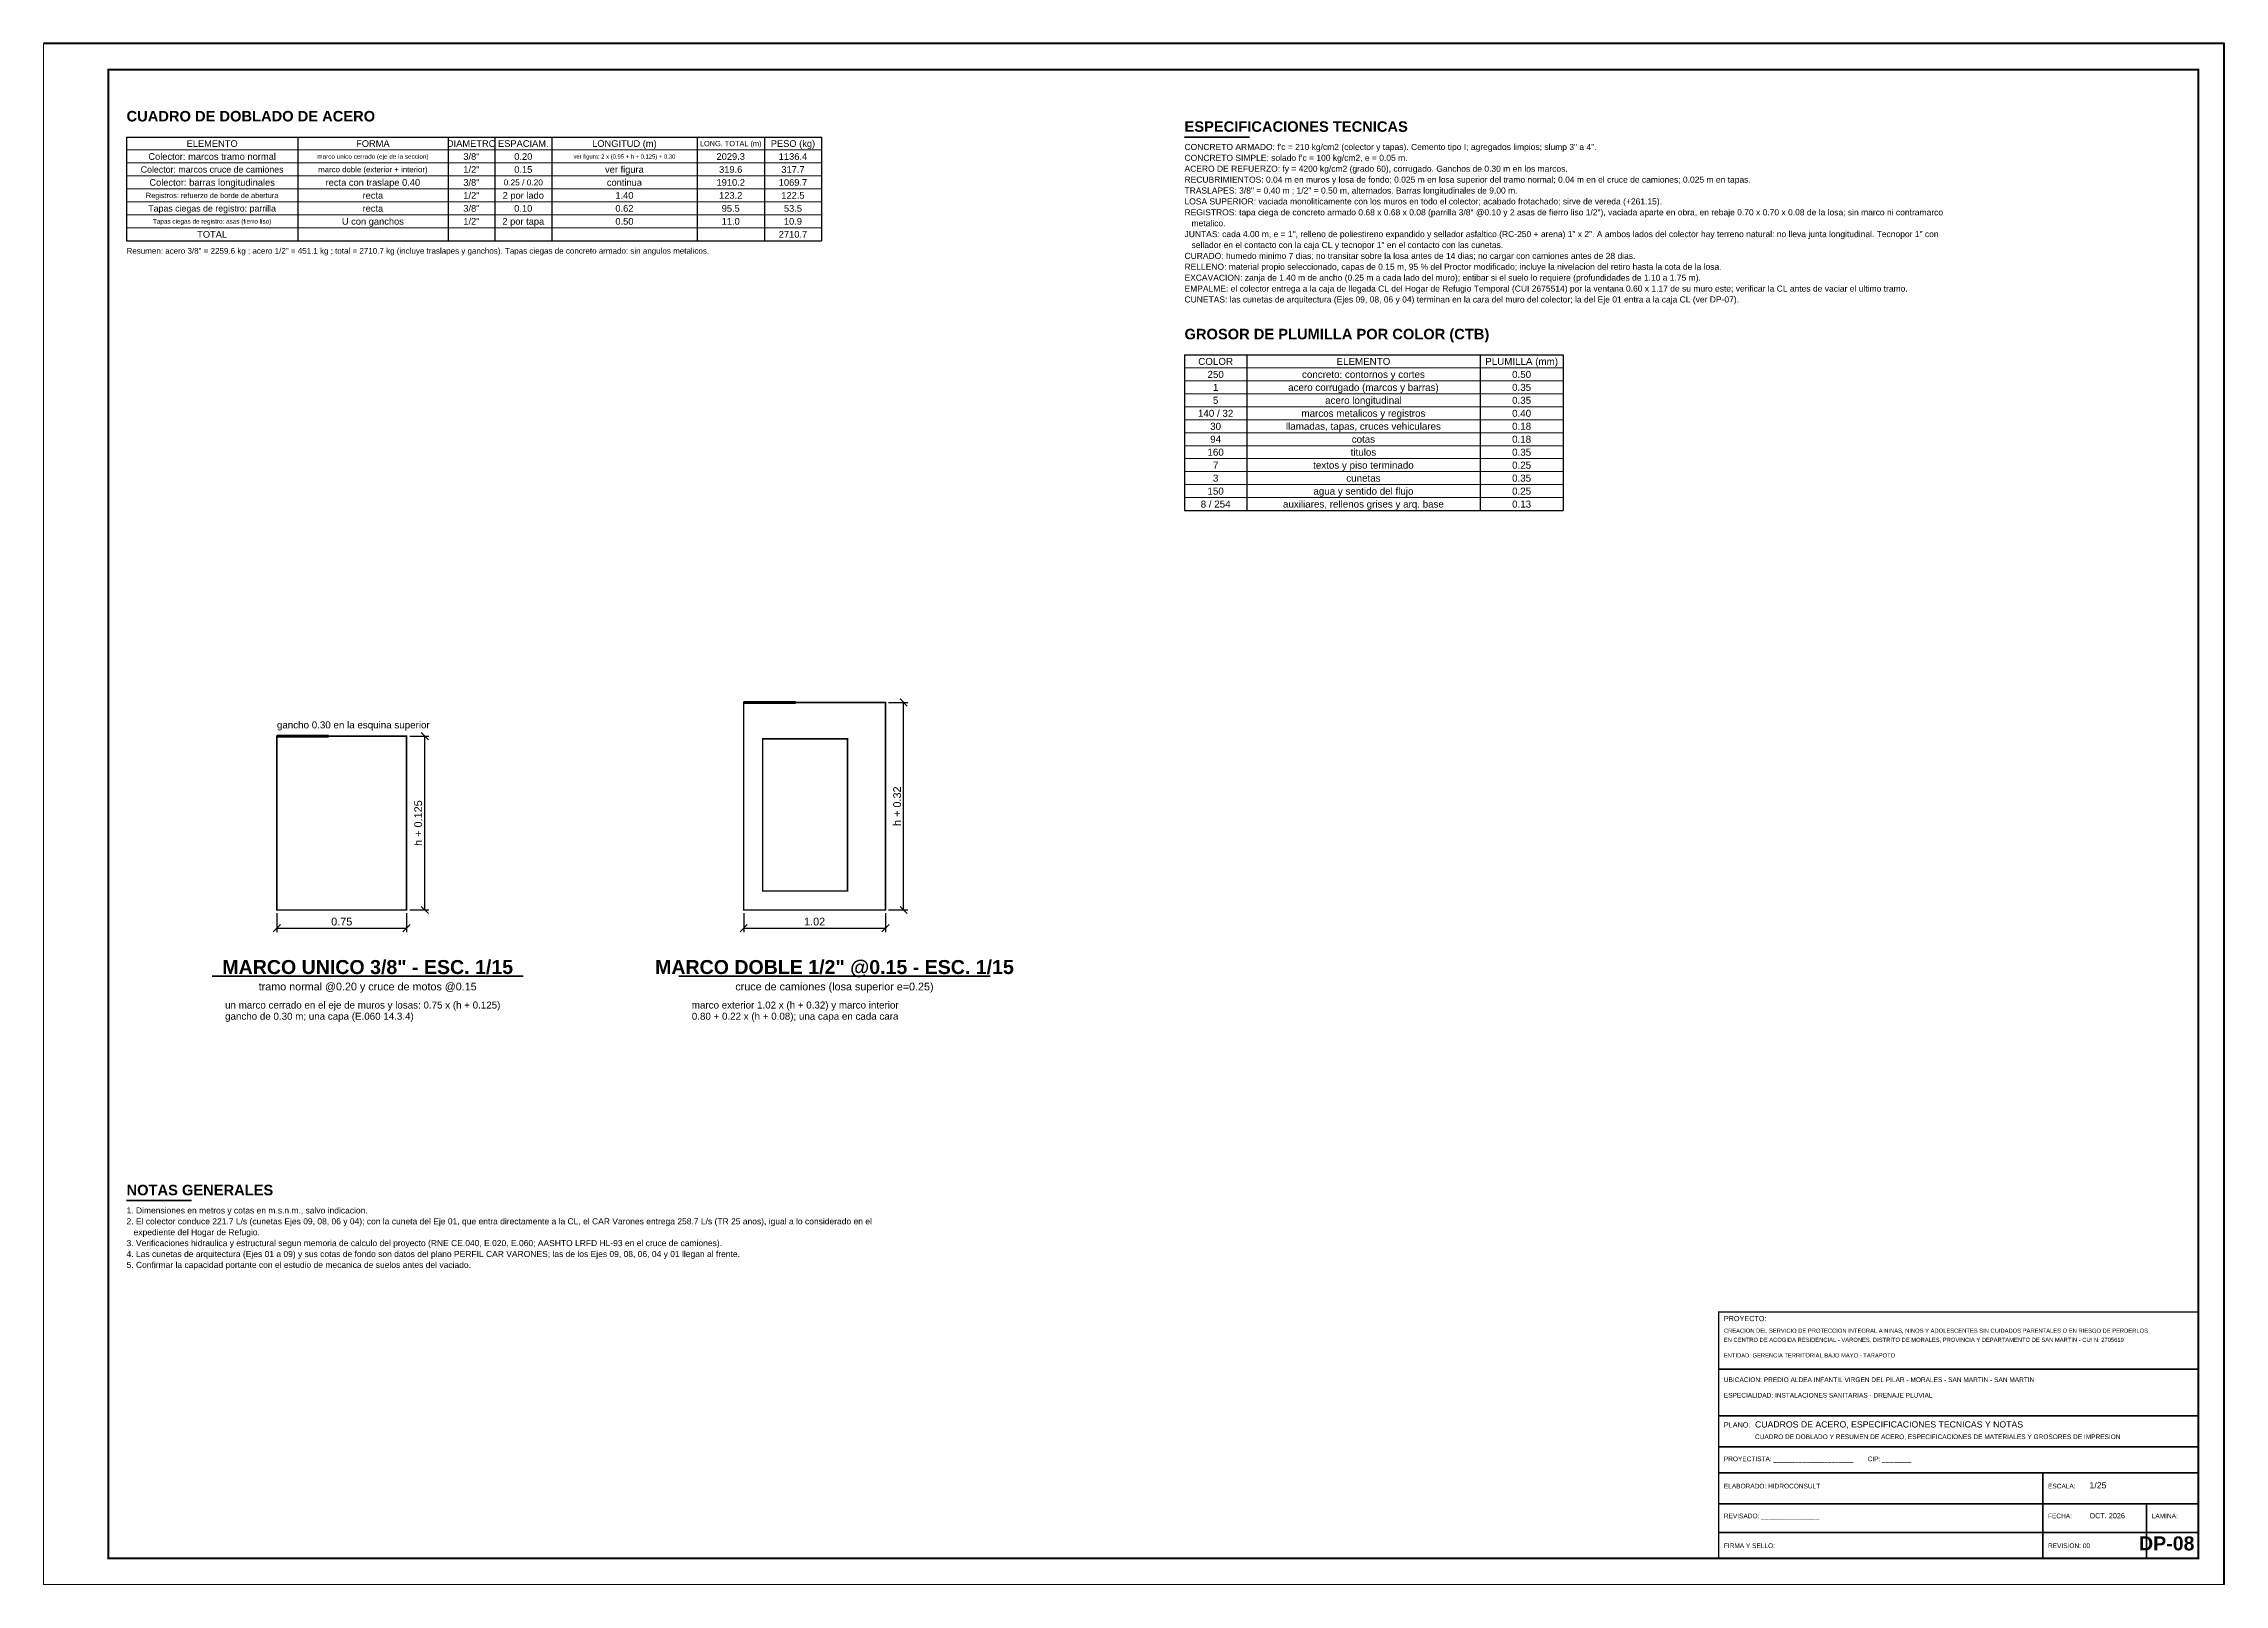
# Paper-space layout 'DP-08' of a CAD drawing. Header units: metres, sheet in millimetres. Extents: x 0 to 841, y 0 to 594.
# The model-space entities are those that its viewports show. They can reach past a viewport. Long polylines and large blocks are cut down to what shows.
import ezdxf
from ezdxf.enums import TextEntityAlignment as Align

# ---------------------------------------------------------------- set-up
doc = ezdxf.new("R2010")
doc.units = ezdxf.units.M
doc.header["$LTSCALE"] = 0.25
for name, color, linetype, lineweight in [('ACERO', 1, 'CONTINUOUS', 35), ('COTAS', 94, 'CONTINUOUS', 18), ('GRILLA', 9, 'CONTINUOUS', 13), ('MARCO', 7, 'CONTINUOUS', 50), ('ROTULO', 7, 'CONTINUOUS', 35), ('TITULOS', 160, 'CONTINUOUS', 35)]:
    doc.layers.add(name, color=color, linetype=linetype, lineweight=lineweight)
for name, color, linetype in [('ROTULO-TEXTO', 7, 'CONTINUOUS'), ('TEXTOS', 7, 'CONTINUOUS'), ('TEXTOS-NOTAS', 7, 'CONTINUOUS')]:
    doc.layers.add(name, color=color, linetype=linetype)
doc.styles.get("Standard").update_dxf_attribs({"font": 'arial.ttf'})
doc.styles.add('TITULOS', font='arialbd.ttf')
doc.dimstyles.new('COT-25', dxfattribs={"dimscale": 0.025, "dimtxt": 3, "dimasz": 2.2, "dimexe": 1.6, "dimexo": 1.2, "dimgap": 1, "dimtad": 1, "dimzin": 0, "dimdsep": 46, "dimtxsty": 'Standard', "dimtsz": 1.4, "dimcen": 2.5, "dimclrd": 256, "dimclre": 256, "dimclrt": 7, "dimazin": 3, "dimtfac": 1, "dimtmove": 0, "dimatfit": 3})

msp = doc.modelspace()

# ---------------------------------------------------------------- linework, layer by layer
at = {"layer": 'ACERO', "const_width": 0.03}
for points in [[(349148.75, 9281460.29), (349149.25, 9281460.29)], [(349144.25, 9281459.965), (349144.75, 9281459.965)]]:
    msp.add_lwpolyline(points, dxfattribs=at)
at = {"layer": 'ACERO', "const_width": 0.015}
for points in [[(349148.75, 9281458.29), (349150.117, 9281458.29), (349150.117, 9281460.29), (349148.75, 9281460.29)], [(349144.25, 9281458.29), (349145.5, 9281458.29), (349145.5, 9281459.965), (349144.25, 9281459.965)], [(349148.933, 9281458.473), (349149.75, 9281458.473), (349149.75, 9281459.94), (349148.933, 9281459.94)]]:
    msp.add_lwpolyline(points, close=True, dxfattribs=at)
at = {"layer": 'GRILLA'}
for p, q in [((349142.8, 9281465.615), (349149.5, 9281465.615)), ((349142.8, 9281465.49), (349149.5, 9281465.49)), ((349142.8, 9281465.365), (349149.5, 9281465.365)), ((349142.8, 9281465.24), (349149.5, 9281465.24)), ((349142.8, 9281465.115), (349149.5, 9281465.115)), ((349142.8, 9281464.99), (349149.5, 9281464.99)), ((349142.8, 9281464.865), (349149.5, 9281464.865)), ((349153, 9281463.515), (349156.65, 9281463.515)), ((349153, 9281463.39), (349156.65, 9281463.39)), ((349153, 9281463.265), (349156.65, 9281463.265)), ((349153, 9281463.14), (349156.65, 9281463.14)), ((349153, 9281463.015), (349156.65, 9281463.015)), ((349153, 9281462.89), (349156.65, 9281462.89)), ((349153, 9281462.765), (349156.65, 9281462.765)), ((349153, 9281462.64), (349156.65, 9281462.64)), ((349153, 9281462.515), (349156.65, 9281462.515)), ((349153, 9281462.39), (349156.65, 9281462.39)), ((349153, 9281462.265), (349156.65, 9281462.265))]:
    msp.add_line(p, q, dxfattribs=at)
at = {"layer": 'MARCO'}
msp.add_lwpolyline([(349142, 9281451.79), (349163.025, 9281451.79), (349163.025, 9281466.64), (349142, 9281466.64)], close=True, dxfattribs=at)
at = {"layer": 'MARCO', "const_width": 0.02}
msp.add_lwpolyline([(349142.625, 9281452.04), (349162.775, 9281452.04), (349162.775, 9281466.39), (349142.625, 9281466.39)], close=True, dxfattribs=at)
at = {"layer": 'ROTULO'}
for p, q in [((349158.15, 9281453.865), (349162.775, 9281453.865)), ((349158.15, 9281453.415), (349162.775, 9281453.415)), ((349158.15, 9281453.115), (349162.775, 9281453.115)), ((349158.15, 9281452.865), (349162.775, 9281452.865)), ((349161.275, 9281452.865), (349161.275, 9281452.04)), ((349158.15, 9281452.565), (349162.775, 9281452.565)), ((349162.275, 9281452.565), (349162.275, 9281452.04)), ((349158.15, 9281452.29), (349162.775, 9281452.29))]:
    msp.add_line(p, q, dxfattribs=at)
at = {"layer": 'ROTULO', "const_width": 0.0125}
msp.add_lwpolyline([(349158.15, 9281452.04), (349162.775, 9281452.04), (349162.775, 9281454.415), (349158.15, 9281454.415)], close=True, dxfattribs=at)
at = {"layer": 'TEXTOS'}
for p, q in [((349142.8, 9281465.74), (349149.5, 9281465.74)), ((349142.8, 9281465.74), (349142.8, 9281464.74)), ((349144.45, 9281465.74), (349144.45, 9281464.74)), ((349145.9, 9281465.74), (349145.9, 9281464.74)), ((349146.35, 9281465.74), (349146.35, 9281464.74)), ((349146.9, 9281465.74), (349146.9, 9281464.74)), ((349148.3, 9281465.74), (349148.3, 9281464.74)), ((349148.95, 9281465.74), (349148.95, 9281464.74)), ((349149.5, 9281465.74), (349149.5, 9281464.74)), ((349142.8, 9281464.74), (349149.5, 9281464.74)), ((349153, 9281463.64), (349156.65, 9281463.64)), ((349153, 9281463.64), (349153, 9281462.14)), ((349153.6, 9281463.64), (349153.6, 9281462.14)), ((349155.85, 9281463.64), (349155.85, 9281462.14)), ((349156.65, 9281463.64), (349156.65, 9281462.14)), ((349153, 9281462.14), (349156.65, 9281462.14))]:
    msp.add_line(p, q, dxfattribs=at)
at = {"layer": 'TITULOS'}
for p, q in [((349153, 9281465.74), (349153.625, 9281465.74)), ((349143.625, 9281457.652), (349146.625, 9281457.652)), ((349148.125, 9281457.652), (349151.125, 9281457.652)), ((349142.8, 9281455.49), (349143.425, 9281455.49))]:
    msp.add_line(p, q, dxfattribs=at)

# ---------------------------------------------------------------- texts
at = {"layer": 'ROTULO-TEXTO'}
for s, height, p in [('PROYECTO:', 0.05, (349158.2, 9281454.327)), ('CREACION DEL SERVICIO DE PROTECCION INTEGRAL A NINAS, NINOS Y ADOLESCENTES SIN CUIDADOS PARENTALES O EN RIESGO DE PERDERLOS', 0.04, (349158.2, 9281454.215)), ('EN CENTRO DE ACOGIDA RESIDENCIAL - VARONES, DISTRITO DE MORALES, PROVINCIA Y DEPARTAMENTO DE SAN MARTIN - CUI N. 2705619', 0.04, (349158.2, 9281454.127)), ('ENTIDAD: GERENCIA TERRITORIAL BAJO MAYO - TARAPOTO', 0.04, (349158.2, 9281453.977)), ('UBICACION: PREDIO ALDEA INFANTIL VIRGEN DEL PILAR - MORALES - SAN MARTIN - SAN MARTIN', 0.045, (349158.2, 9281453.74)), ('ESPECIALIDAD: INSTALACIONES SANITARIAS - DRENAJE PLUVIAL', 0.045, (349158.2, 9281453.59)), ('PLANO:', 0.05, (349158.2, 9281453.302)), ('CUADROS DE ACERO, ESPECIFICACIONES TECNICAS Y NOTAS', 0.06, (349158.5, 9281453.302)), ('CUADRO DE DOBLADO Y RESUMEN DE ACERO, ESPECIFICACIONES DE MATERIALES Y GROSORES DE IMPRESION', 0.045, (349158.5, 9281453.19)), ('PROYECTISTA: ______________________        CIP: ________', 0.045, (349158.2, 9281452.977)), ('ELABORADO: HIDROCONSULT', 0.045, (349158.2, 9281452.715)), ('ESCALA:', 0.045, (349161.325, 9281452.715)), ('1/25', 0.06, (349161.725, 9281452.715)), ('REVISADO: ________________', 0.045, (349158.2, 9281452.427)), ('FECHA:', 0.045, (349161.325, 9281452.427)), ('OCT. 2026', 0.05, (349161.725, 9281452.427)), ('LAMINA:', 0.045, (349162.325, 9281452.427)), ('FIRMA Y SELLO:', 0.045, (349158.2, 9281452.14)), ('REVISION: 00', 0.045, (349161.325, 9281452.14))]:
    msp.add_text(s, height=height, dxfattribs=at).set_placement(p)
at = {"layer": 'TEXTOS'}
for s, height, p in [('ELEMENTO', 0.0641, (349143.625, 9281465.677)), ('FORMA', 0.0641, (349145.175, 9281465.677)), ('DIAMETRO', 0.0641, (349146.125, 9281465.677)), ('ESPACIAM.', 0.0641, (349146.625, 9281465.677)), ('LONGITUD (m)', 0.06413, (349147.6, 9281465.677)), ('LONG. TOTAL (m)', 0.05062, (349148.625, 9281465.677)), ('PESO (kg)', 0.0641, (349149.225, 9281465.677)), ('Colector: marcos cruce de camiones', 0.06075, (349143.625, 9281465.427)), ('Colector: marcos tramo normal', 0.06413, (349143.625, 9281465.552)), ('marco unico cerrado (eje de la seccion)', 0.04387, (349145.175, 9281465.552)), ('marco doble (exterior + interior)', 0.054, (349145.175, 9281465.427)), ('3/8"', 0.0641, (349146.125, 9281465.552)), ('1/2"', 0.0641, (349146.125, 9281465.427)), ('0.20', 0.0641, (349146.625, 9281465.552)), ('0.15', 0.0641, (349146.625, 9281465.427)), ('ver figura: 2 x (0.95 + h + 0.125) + 0.30', 0.0405, (349147.6, 9281465.552)), ('ver figura', 0.0641, (349147.6, 9281465.427)), ('2029.3', 0.0641, (349148.625, 9281465.552)), ('319.6', 0.0641, (349148.625, 9281465.427)), ('1136.4', 0.0641, (349149.225, 9281465.552)), ('317.7', 0.0641, (349149.225, 9281465.427)), ('Colector: barras longitudinales', 0.06413, (349143.625, 9281465.302)), ('recta con traslape 0.40', 0.06413, (349145.175, 9281465.302)), ('3/8"', 0.0641, (349146.125, 9281465.302)), ('0.25 / 0.20', 0.05738, (349146.625, 9281465.302)), ('continua', 0.0641, (349147.6, 9281465.302)), ('1910.2', 0.0641, (349148.625, 9281465.302)), ('1069.7', 0.0641, (349149.225, 9281465.302)), ('Registros: refuerzo de borde de abertura', 0.05062, (349143.625, 9281465.177)), ('Tapas ciegas de registro: parrilla', 0.06075, (349143.625, 9281465.052)), ('recta', 0.0641, (349145.175, 9281465.177)), ('recta', 0.0641, (349145.175, 9281465.052)), ('3/8"', 0.0641, (349146.125, 9281465.052)), ('1/2"', 0.0641, (349146.125, 9281465.177)), ('2 por lado', 0.0641, (349146.625, 9281465.177)), ('0.10', 0.0641, (349146.625, 9281465.052)), ('0.62', 0.0641, (349147.6, 9281465.052)), ('1.40', 0.0641, (349147.6, 9281465.177)), ('123.2', 0.0641, (349148.625, 9281465.177)), ('95.5', 0.0641, (349148.625, 9281465.052)), ('122.5', 0.0641, (349149.225, 9281465.177)), ('53.5', 0.0641, (349149.225, 9281465.052)), ('Tapas ciegas de registro: asas (fierro liso)', 0.04387, (349143.625, 9281464.927)), ('TOTAL', 0.0641, (349143.625, 9281464.802)), ('U con ganchos', 0.06413, (349145.175, 9281464.927)), ('1/2"', 0.0641, (349146.125, 9281464.927)), ('2 por tapa', 0.0641, (349146.625, 9281464.927)), ('0.50', 0.0641, (349147.6, 9281464.927)), ('11.0', 0.0641, (349148.625, 9281464.927)), ('2710.7', 0.0641, (349149.225, 9281464.802)), ('10.9', 0.0641, (349149.225, 9281464.927)), ('COLOR', 0.0675, (349153.3, 9281463.577)), ('ELEMENTO', 0.0675, (349154.725, 9281463.577)), ('PLUMILLA (mm)', 0.0675, (349156.25, 9281463.577)), ('250', 0.0675, (349153.3, 9281463.452)), ('1', 0.0675, (349153.3, 9281463.327)), ('acero corrugado (marcos y barras)', 0.0675, (349154.725, 9281463.327)), ('concreto: contornos y cortes', 0.0675, (349154.725, 9281463.452)), ('0.50', 0.0675, (349156.25, 9281463.452)), ('0.35', 0.0675, (349156.25, 9281463.327)), ('5', 0.0675, (349153.3, 9281463.202)), ('acero longitudinal', 0.0675, (349154.725, 9281463.202)), ('0.35', 0.0675, (349156.25, 9281463.202)), ('140 / 32', 0.0675, (349153.3, 9281463.077)), ('30', 0.0675, (349153.3, 9281462.952)), ('llamadas, tapas, cruces vehiculares', 0.0675, (349154.725, 9281462.952)), ('marcos metalicos y registros', 0.0675, (349154.725, 9281463.077)), ('0.40', 0.0675, (349156.25, 9281463.077)), ('0.18', 0.0675, (349156.25, 9281462.952)), ('160', 0.0675, (349153.3, 9281462.702)), ('94', 0.0675, (349153.3, 9281462.827)), ('titulos', 0.0675, (349154.725, 9281462.702)), ('cotas', 0.0675, (349154.725, 9281462.827)), ('0.18', 0.0675, (349156.25, 9281462.827)), ('0.35', 0.0675, (349156.25, 9281462.702)), ('7', 0.0675, (349153.3, 9281462.577)), ('textos y piso terminado', 0.0675, (349154.725, 9281462.577)), ('0.25', 0.0675, (349156.25, 9281462.577)), ('150', 0.0675, (349153.3, 9281462.327)), ('3', 0.0675, (349153.3, 9281462.452)), ('agua y sentido del flujo', 0.0675, (349154.725, 9281462.327)), ('cunetas', 0.0675, (349154.725, 9281462.452)), ('0.35', 0.0675, (349156.25, 9281462.452)), ('0.25', 0.0675, (349156.25, 9281462.327)), ('8 / 254', 0.0675, (349153.3, 9281462.202)), ('auxiliares, rellenos grises y arq. base', 0.0675, (349154.725, 9281462.202)), ('0.13', 0.0675, (349156.25, 9281462.202)), ('tramo normal @0.20 y cruce de motos @0.15', 0.07425, (349145.125, 9281457.552)), ('cruce de camiones (losa superior e=0.25)', 0.07425, (349149.625, 9281457.552))]:
    msp.add_text(s, height=height, dxfattribs=at).set_placement(p, align=Align.MIDDLE_CENTER)
for s, p in [('gancho 0.30 en la esquina superior', (349144.25, 9281460.04)), ('gancho de 0.30 m; una capa (E.060 14.3.4)', (349143.75, 9281457.232)), ('un marco cerrado en el eje de muros y losas: 0.75 x (h + 0.125)', (349143.75, 9281457.34)), ('0.80 + 0.22 x (h + 0.08); una capa en cada cara', (349148.25, 9281457.232)), ('marco exterior 1.02 x (h + 0.32) y marco interior', (349148.25, 9281457.34))]:
    msp.add_text(s, height=0.0675, dxfattribs=at).set_placement(p)
at = {"layer": 'TEXTOS-NOTAS'}
for s, height, p in [('CONCRETO ARMADO: f\'c = 210 kg/cm2 (colector y tapas). Cemento tipo I; agregados limpios; slump 3" a 4".', 0.0585, (349153, 9281465.615)), ('ACERO DE REFUERZO: fy = 4200 kg/cm2 (grado 60), corrugado. Ganchos de 0.30 m en los marcos.', 0.0585, (349153, 9281465.405)), ("CONCRETO SIMPLE: solado f'c = 100 kg/cm2, e = 0.05 m.", 0.0585, (349153, 9281465.51)), ('TRASLAPES: 3/8" = 0.40 m ; 1/2" = 0.50 m, alternados. Barras longitudinales de 9.00 m.', 0.0585, (349153, 9281465.195)), ('RECUBRIMIENTOS: 0.04 m en muros y losa de fondo; 0.025 m en losa superior del tramo normal; 0.04 m en el cruce de camiones; 0.025 m en tapas.', 0.0585, (349153, 9281465.3)), ('LOSA SUPERIOR: vaciada monoliticamente con los muros en todo el colector; acabado frotachado; sirve de vereda (+261.15).', 0.0585, (349153, 9281465.09)), ('REGISTROS: tapa ciega de concreto armado 0.68 x 0.68 x 0.08 (parrilla 3/8" @0.10 y 2 asas de fierro liso 1/2"), vaciada aparte en obra, en rebaje 0.70 x 0.70 x 0.08 de la losa; sin marco ni contramarco', 0.0585, (349153, 9281464.985)), ('JUNTAS: cada 4.00 m, e = 1", relleno de poliestireno expandido y sellador asfaltico (RC-250 + arena) 1" x 2". A ambos lados del colector hay terreno natural: no lleva junta longitudinal. Tecnopor 1" con', 0.0585, (349153, 9281464.775)), ('   metalico.', 0.0585, (349153, 9281464.88)), ('Resumen: acero 3/8" = 2259.6 kg ; acero 1/2" = 451.1 kg ; total = 2710.7 kg (incluye traslapes y ganchos). Tapas ciegas de concreto armado: sin angulos metalicos.', 0.05525, (349142.8, 9281464.615)), ('CURADO: humedo minimo 7 dias; no transitar sobre la losa antes de 14 dias; no cargar con camiones antes de 28 dias.', 0.0585, (349153, 9281464.565)), ('   sellador en el contacto con la caja CL y tecnopor 1" en el contacto con las cunetas.', 0.0585, (349153, 9281464.67)), ('RELLENO: material propio seleccionado, capas de 0.15 m, 95 % del Proctor modificado; incluye la nivelacion del retiro hasta la cota de la losa.', 0.0585, (349153, 9281464.46)), ('EXCAVACION: zanja de 1.40 m de ancho (0.25 m a cada lado del muro); entibar si el suelo lo requiere (profundidades de 1.10 a 1.75 m).', 0.0585, (349153, 9281464.355)), ('CUNETAS: las cunetas de arquitectura (Ejes 09, 08, 06 y 04) terminan en la cara del muro del colector; la del Eje 01 entra a la caja CL (ver DP-07).', 0.0585, (349153, 9281464.145)), ('EMPALME: el colector entrega a la caja de llegada CL del Hogar de Refugio Temporal (CUI 2675514) por la ventana 0.60 x 1.17 de su muro este; verificar la CL antes de vaciar el ultimo tramo.', 0.0585, (349153, 9281464.25)), ('1. Dimensiones en metros y cotas en m.s.n.m., salvo indicacion.', 0.0585, (349142.8, 9281455.365)), ('2. El colector conduce 221.7 L/s (cunetas Ejes 09, 08, 06 y 04); con la cuneta del Eje 01, que entra directamente a la CL, el CAR Varones entrega 258.7 L/s (TR 25 anos), igual a lo considerado en el', 0.0585, (349142.8, 9281455.26)), ('   expediente del Hogar de Refugio.', 0.0585, (349142.8, 9281455.155)), ('4. Las cunetas de arquitectura (Ejes 01 a 09) y sus cotas de fondo son datos del plano PERFIL CAR VARONES; las de los Ejes 09, 08, 06, 04 y 01 llegan al frente.', 0.0585, (349142.8, 9281454.945)), ('3. Verificaciones hidraulica y estructural segun memoria de calculo del proyecto (RNE CE.040, E.020, E.060; AASHTO LRFD HL-93 en el cruce de camiones).', 0.0585, (349142.8, 9281455.05)), ('5. Confirmar la capacidad portante con el estudio de mecanica de suelos antes del vaciado.', 0.0585, (349142.8, 9281454.84))]:
    msp.add_text(s, height=height, dxfattribs=at).set_placement(p)
at = {"layer": 'TITULOS', "style": 'TITULOS'}
for s, p in [('CUADRO DE DOBLADO DE ACERO', (349142.8, 9281465.89)), ('ESPECIFICACIONES TECNICAS', (349153, 9281465.79)), ('GROSOR DE PLUMILLA POR COLOR (CTB)', (349153, 9281463.79)), ('NOTAS GENERALES', (349142.8, 9281455.54))]:
    msp.add_text(s, height=0.10125, dxfattribs=at).set_placement(p)
for s, p in [('MARCO UNICO 3/8" - ESC. 1/15', (349145.125, 9281457.74)), ('MARCO DOBLE 1/2" @0.15 - ESC. 1/15', (349149.625, 9281457.74))]:
    msp.add_text(s, height=0.135, dxfattribs=at).set_placement(p, align=Align.MIDDLE_CENTER)
msp.add_text('DP-08', height=0.135, dxfattribs=at).set_placement((349162.737, 9281452.077), align=Align.BOTTOM_RIGHT)

# ---------------------------------------------------------------- dimensions: what is measured, and where the dimension line sits
at = {"layer": 'COTAS'}
for base, p1, p2, text in [((349150.292, 9281458.29), (349150.117, 9281458.29), (349150.117, 9281460.29), 'h + 0.32'), ((349145.675, 9281458.29), (349145.5, 9281458.29), (349145.5, 9281459.965), 'h + 0.125')]:
    msp.add_linear_dim(base=base, p1=p1, p2=p2, angle=90, text=text, dimstyle='COT-25', dxfattribs=at).render()
for base, p1, p2, text in [((349144.25, 9281458.115), (349144.25, 9281458.29), (349145.5, 9281458.29), '0.75'), ((349148.75, 9281458.115), (349148.75, 9281458.29), (349150.117, 9281458.29), '1.02')]:
    msp.add_linear_dim(base=base, p1=p1, p2=p2, text=text, dimstyle='COT-25', dxfattribs=at).render()

psp = doc.layouts.new('DP-08')

# ---------------------------------------------------------------- viewports
at = {"layer": 'MARCO'}
psp.add_viewport(center=(420.5, 297), size=(841, 594), view_center_point=(349152.513, 9281459.215), view_height=14.85, dxfattribs=at)

doc.saveas('drawing.dxf')
